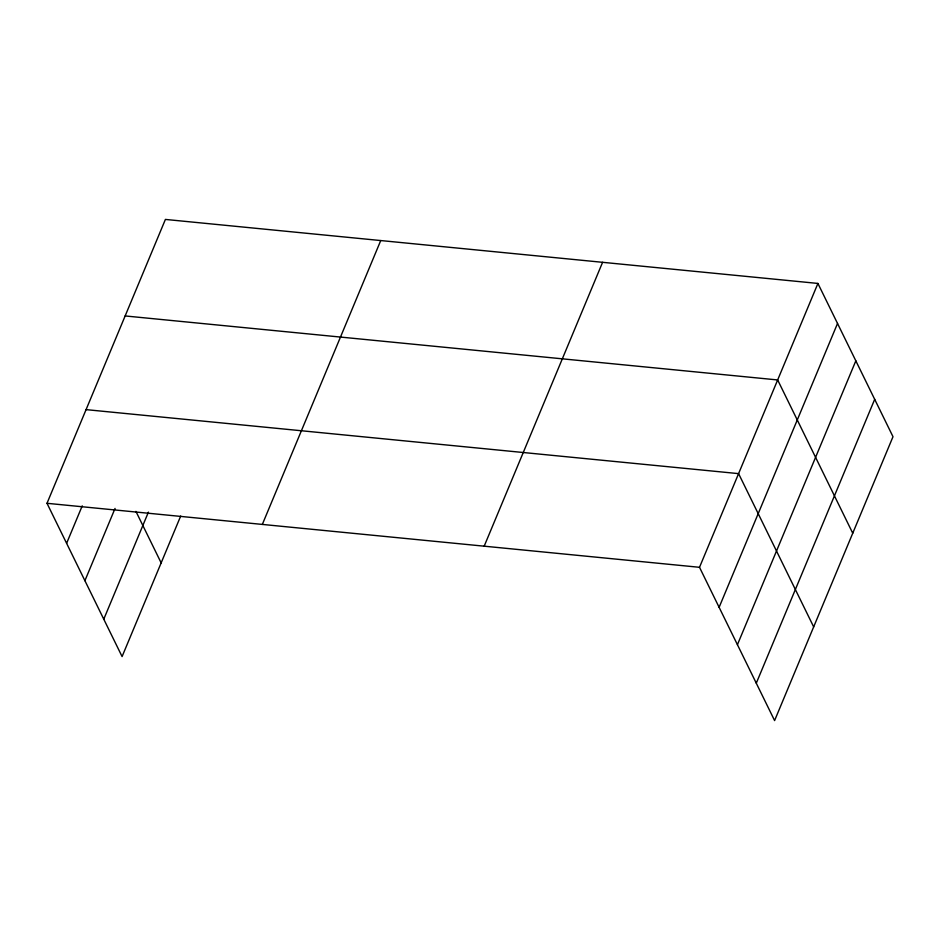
<?xml version="1.0" encoding="UTF-8"?>
<svg xmlns="http://www.w3.org/2000/svg" width="940" height="940" viewBox="0 0 940 940"><rect width="100%" height="100%" fill="white"/><g stroke="black" fill="none" stroke-linecap="round" stroke-linejoin="round"><path stroke-width="1.41" d="M180.692 516.048L122.083 656.567L47 503.299L165.405 219.431L817.918 283.434L893 436.701L774.595 720.569L699.513 567.302L817.918 283.434M66.611 543.32L82.238 505.849M84.917 580.685L115.056 508.423M103.776 619.19L148.426 512.135M262.33 524.426L380.735 240.558M484.182 546.187L602.587 262.319M719.124 607.322L837.528 323.454M737.43 644.687L855.835 360.831M756.289 683.192L874.693 399.324M125.149 315.946L777.662 379.948L852.745 533.215M86.069 409.629L738.593 473.631L813.676 626.886M47 503.299L699.513 567.302M135.936 511.395L161.151 562.884"/></g></svg>
